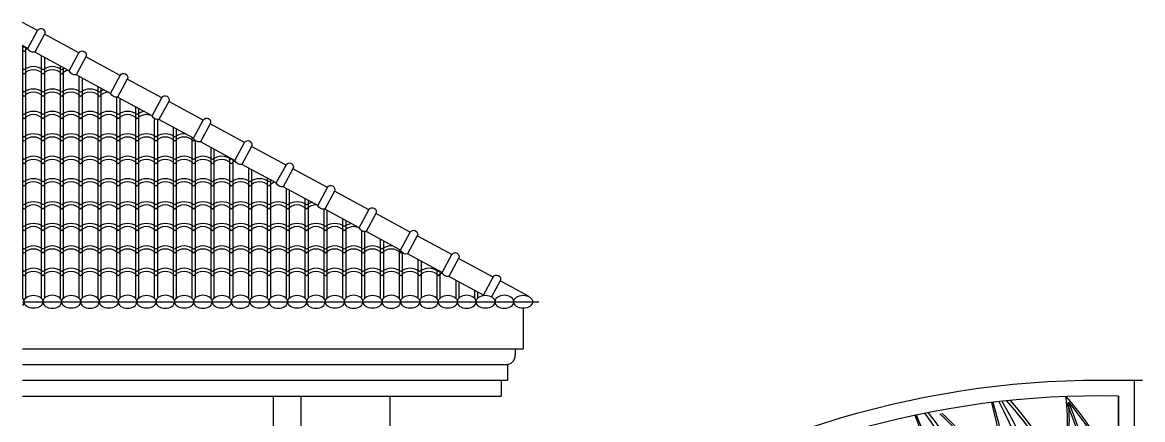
# Model space of a CAD drawing. Extents: x -6708 to 51378, y -17661 to 34250.
# Drawn here: x 26054 to 29622, y -2062 to -798 of the extents above; entities that cross this region are included whole.
import ezdxf

# ---------------------------------------------------------------- set-up
doc = ezdxf.new("R2010")
doc.units = 0
doc.header["$LTSCALE"] = 5
doc.header["$MEASUREMENT"] = 0
for name, color, linetype in [('0-BCA', 33, 'CONTINUOUS'), ('0-TEXT', 7, 'CONTINUOUS'), ('1', 1, 'CONTINUOUS')]:
    doc.layers.add(name, color=color, linetype=linetype)

msp = doc.modelspace()

# ---------------------------------------------------------------- linework, layer by layer
at = {"layer": '0-BCA', "color": 11}
for p, q in [((26101.9, -824.2, 0), (26053.9, -798.2, 0)), ((26233.9, -895.5, 0), (26123.9, -836, 0)), ((26071, -881.3, 0), (26053.9, -872.1, 0)), ((26054, -872.1, 0), (26054, -1676, 0)), ((26064, -877.6, 0), (26064, -1676, 0)), ((26203, -952.7, 0), (26093, -893.2, 0)), ((26114, -904.6, 0), (26114, -1676, 0)), ((26124, -910, 0), (26124, -1676, 0)), ((26365.8, -966.8, 0), (26255.9, -907.4, 0)), ((26174, -937, 0), (26174, -1676, 0)), ((26184, -942.4, 0), (26184, -1676, 0)), ((26334.9, -1024, 0), (26225, -964.6, 0)), ((26234, -969.4, 0), (26234, -1676, 0)), ((26244, -974.9, 0), (26244, -1676, 0)), ((26497.8, -1038.1, 0), (26387.8, -978.7, 0)), ((26294, -1001.9, 0), (26294, -1676, 0)), ((26304, -1007.3, 0), (26304, -1676, 0)), ((26354, -1036.2, 0), (26354, -1676, 0)), ((26466.9, -1095.3, 0), (26356.9, -1035.9, 0)), ((26364, -1039.7, 0), (26364, -1676, 0)), ((26414, -1066.7, 0), (26414, -1676, 0)), ((26629.7, -1109.5, 0), (26519.8, -1050, 0)), ((26424, -1072.1, 0), (26424, -1676, 0)), ((26474, -1104.2, 0), (26474, -1676, 0)), ((26484, -1107.6, 0), (26484, -1676, 0)), ((26598.8, -1166.7, 0), (26488.9, -1107.2, 0)), ((26534, -1131.6, 0), (26534, -1676, 0)), ((26544, -1137, 0), (26544, -1676, 0)), ((26761.7, -1180.8, 0), (26651.7, -1121.4, 0)), ((26594, -1164, 0), (26594, -1676, 0)), ((26604, -1174, 0), (26604, -1676, 0)), ((26730.8, -1238, 0), (26620.8, -1178.5, 0)), ((26654, -1196.5, 0), (26654, -1676, 0)), ((26664, -1201.9, 0), (26664, -1676, 0)), ((26893.7, -1252.1, 0), (26783.7, -1192.7, 0)), ((26714, -1228.9, 0), (26714, -1676, 0)), ((26724, -1234.3, 0), (26724, -1676, 0)), ((26862.7, -1309.3, 0), (26752.8, -1249.9, 0)), ((26774, -1261.3, 0), (26774, -1676, 0)), ((26784, -1266.7, 0), (26784, -1676, 0)), ((27025.6, -1323.5, 0), (26915.6, -1264, 0)), ((26834, -1293.8, 0), (26834, -1676, 0)), ((26844, -1299.2, 0), (26844, -1676, 0)), ((26994.7, -1380.6, 0), (26884.7, -1321.2, 0)), ((26894, -1326.2, 0), (26894, -1676, 0)), ((26904, -1331.6, 0), (26904, -1676, 0)), ((27157.6, -1394.8, 0), (27047.6, -1335.3, 0)), ((26954, -1358.6, 0), (26954, -1676, 0)), ((26964, -1364, 0), (26964, -1676, 0)), ((27014, -1392.9, 0), (27014, -1676, 0)), ((27126.7, -1452, 0), (27016.7, -1392.5, 0)), ((27024, -1396.5, 0), (27024, -1676, 0)), ((27074, -1423.5, 0), (27074, -1676, 0)), ((27289.5, -1466.1, 0), (27179.6, -1406.7, 0)), ((27084, -1428.9, 0), (27084, -1676, 0)), ((27134, -1461, 0), (27134, -1676, 0)), ((27144, -1464.2, 0), (27144, -1676, 0)), ((27258.6, -1523.3, 0), (27148.7, -1463.9, 0)), ((27194, -1488.4, 0), (27194, -1676, 0)), ((27204, -1493.8, 0), (27204, -1676, 0)), ((27421.5, -1537.4, 0), (27311.5, -1478, 0)), ((27254, -1520.8, 0), (27254, -1676, 0)), ((27264, -1530.8, 0), (27264, -1676, 0)), ((27390.6, -1594.6, 0), (27280.6, -1535.2, 0)), ((27314, -1553.2, 0), (27314, -1676, 0)), ((27324, -1558.6, 0), (27324, -1676, 0)), ((27553.4, -1608.8, 0), (27443.5, -1549.3, 0)), ((27374, -1585.7, 0), (27374, -1676, 0)), ((27384, -1591.1, 0), (27384, -1676, 0)), ((27522.5, -1665.9, 0), (27412.6, -1606.5, 0)), ((27434, -1618.1, 0), (27434, -1676, 0)), ((27444, -1623.5, 0), (27444, -1676, 0)), ((27665.9, -1669.6, 0), (27575.4, -1620.7, 0)), ((27494, -1650.5, 0), (27494, -1676, 0)), ((27504, -1655.9, 0), (27504, -1676, 0)), ((27665.6, -1670.2, 0), (27665.9, -1669.6, 0))]:
    msp.add_line(p, q, dxfattribs=at)
at = {"layer": '0-BCA'}
for p, q in [((26053.9, -1687.4, 0), (27699, -1687.4, 0)), ((26852.8, -1987.4), (26852.8, -2537.4)), ((26941.2, -1987.4), (26941.2, -2537.4)), ((27224, -1987.4, 0), (27224, -2537.4, 0))]:
    msp.add_line(p, q, dxfattribs=at)
at = {"layer": '0-BCA', "color": 2}
for p, q in [((27649, -1708.2, 0), (27649, -1837.4, 0)), ((26053.9, -1837.4, 0), (27649, -1837.4, 0)), ((27624, -1837.4, 0), (27624, -1857.4, 0)), ((26053.9, -1887.4, 0), (27594, -1887.4, 0)), ((27599, -1887.4, 0), (27599, -1937.4, 0)), ((26053.9, -1937.4, 0), (27599, -1937.4, 0)), ((27579, -1937.4, 0), (27579, -1987.4, 0)), ((26053.9, -1987.4, 0), (27579, -1987.4, 0))]:
    msp.add_line(p, q, dxfattribs=at)
at = {"layer": '0-BCA', "color": 3}
for p, q in [((29545.2, -1937.4), (29595.2, -1937.4)), ((29545.2, -1937.4), (29595.2, -1937.4)), ((29595.2, -1937.4), (29595.2, -4437.4)), ((29545.2, -1987.5), (29545.2, -4387.4)), ((29545.2, -1987.5), (29545.2, -4387.4)), ((29545.2, -1987.5), (29545.2, -4387.4))]:
    msp.add_line(p, q, dxfattribs=at)
at = {"layer": '0-BCA', "color": 11, "elevation": 0}
for points in [[(26071, -881.3), (26101.9, -824.2, -1), (26123.9, -836), (26093, -893.2, -0.360373)], [(26203, -952.7), (26233.9, -895.5, -1), (26255.9, -907.4), (26225, -964.6, -0.360373)], [(26334.9, -1024), (26365.8, -966.8, -1), (26387.8, -978.7), (26356.9, -1035.9, -0.360373)], [(26466.9, -1095.3), (26497.8, -1038.1, -1), (26519.8, -1050), (26488.9, -1107.2, -0.360373)], [(26598.8, -1166.7), (26629.7, -1109.5, -1), (26651.7, -1121.4), (26620.8, -1178.5, -0.360373)], [(26730.8, -1238), (26761.7, -1180.8, -1), (26783.7, -1192.7), (26752.8, -1249.9, -0.360373)], [(26862.7, -1309.3), (26893.7, -1252.1, -1), (26915.6, -1264), (26884.7, -1321.2, -0.360373)], [(26994.7, -1380.6), (27025.6, -1323.5, -1), (27047.6, -1335.3), (27016.7, -1392.5, -0.360373)], [(27126.7, -1452), (27157.6, -1394.8, -1), (27179.6, -1406.7), (27148.7, -1463.9, -0.360373)], [(27258.6, -1523.3), (27289.5, -1466.1, -1), (27311.5, -1478), (27280.6, -1535.2, -0.360373)], [(27390.6, -1594.6), (27421.5, -1537.4, -1), (27443.5, -1549.3), (27412.6, -1606.5, -0.360373)]]:
    msp.add_lwpolyline(points, format="xyb", close=True, dxfattribs=at)
msp.add_lwpolyline([(27523.1, -1667.1, -0.016626), (27522.5, -1665.9), (27553.4, -1608.8, -1), (27575.4, -1620.7), (27548, -1671.4)], format="xyb", dxfattribs=at)
at = {"layer": '0-BCA', "color": 3}
for points in [[(27858.7, -2762.4), (27858.7, -2437.4, -0.155566), (29545.2, -1937.4, -0.155566)], [(27908.7, -2464.1), (27908.7, -4386.9), (29544.7, -4386.9), (29545.2, -1987.5, 0.153284), (27908.7, -2464.1, 3.305213)]]:
    msp.add_lwpolyline(points, format="xyb", dxfattribs=at)
at = {"layer": '0-BCA', "color": 11}
for centre, radius, start, end in [((26029, -917.5, 0), 49.9, 53.0102, 60.0924), ((26029, -917.5, 0), 39.9, 41.1826, 51.414), ((26089, -917.5, 0), 49.9, 123.8146, 126.9898), ((26089, -917.5, 0), 39.9, 116.5075, 138.8174), ((26029, -988.8, 0), 49.9, 53.0102, 60.0924), ((26029, -988.8, 0), 39.9, 41.1826, 51.414), ((26089, -988.8, 0), 49.9, 53.0102, 126.9898), ((26089, -988.8, 0), 39.9, 41.1826, 138.8174), ((26149, -988.8, 0), 49.9, 53.0102, 126.9898), ((26149, -988.8, 0), 39.9, 41.1826, 138.8174), ((26209, -988.8, 0), 49.9, 116.136, 126.9898), ((26209, -988.8, 0), 39.9, 105.0657, 138.8174), ((26029, -1060.2, 0), 49.9, 53.0102, 60.0924), ((26029, -1060.2, 0), 39.9, 41.1826, 51.414), ((26089, -1060.2, 0), 49.9, 53.0102, 126.9898), ((26089, -1060.2, 0), 39.9, 41.1826, 138.8174), ((26149, -1060.2, 0), 49.9, 53.0102, 126.9898), ((26149, -1060.2, 0), 39.9, 41.1826, 138.8174), ((26209, -1060.2, 0), 49.9, 53.0102, 126.9898), ((26209, -1060.2, 0), 39.9, 41.1826, 138.8174), ((26269, -1060.2, 0), 49.9, 53.0102, 126.9898), ((26269, -1060.2, 0), 39.9, 41.1826, 138.8174), ((26329, -1060.2, 0), 49.9, 107.6344, 126.9898), ((26329, -1060.2, 0), 39.9, 91.3225, 138.8174), ((26029, -1131.5, 0), 49.9, 53.0102, 60.0924), ((26029, -1131.5, 0), 39.9, 41.1826, 51.414), ((26089, -1131.5, 0), 49.9, 53.0102, 126.9898), ((26089, -1131.5, 0), 39.9, 41.1826, 138.8174), ((26149, -1131.5, 0), 49.9, 53.0102, 126.9898), ((26149, -1131.5, 0), 39.9, 41.1826, 138.8174), ((26209, -1131.5, 0), 49.9, 53.0102, 126.9898), ((26209, -1131.5, 0), 39.9, 41.1826, 138.8174), ((26269, -1131.5, 0), 49.9, 53.0102, 126.9898), ((26269, -1131.5, 0), 39.9, 41.1826, 138.8174), ((26329, -1131.5, 0), 49.9, 53.0102, 126.9898), ((26329, -1131.5, 0), 39.9, 41.1826, 138.8174), ((26389, -1131.5, 0), 49.9, 53.0102, 126.9898), ((26389, -1131.5, 0), 39.9, 41.1826, 138.8174), ((26449, -1131.5, 0), 49.9, 97.6733, 126.9898), ((26449, -1131.5, 0), 39.9, 62.8982, 138.8174), ((26029, -1202.8, 0), 49.9, 53.0102, 60.0924), ((26029, -1202.8, 0), 39.9, 41.1826, 51.414), ((26089, -1202.8, 0), 49.9, 53.0102, 126.9898), ((26089, -1202.8, 0), 39.9, 41.1826, 138.8174), ((26149, -1202.8, 0), 49.9, 53.0102, 126.9898), ((26149, -1202.8, 0), 39.9, 41.1826, 138.8174), ((26209, -1202.8, 0), 49.9, 53.0102, 126.9898), ((26209, -1202.8, 0), 39.9, 41.1826, 138.8174), ((26269, -1202.8, 0), 49.9, 53.0102, 126.9898), ((26269, -1202.8, 0), 39.9, 41.1826, 138.8174), ((26329, -1202.8, 0), 49.9, 53.0102, 126.9898), ((26329, -1202.8, 0), 39.9, 41.1826, 138.8174), ((26389, -1202.8, 0), 49.9, 53.0102, 126.9898), ((26389, -1202.8, 0), 39.9, 41.1826, 138.8174), ((26449, -1202.8, 0), 49.9, 53.0102, 126.9898), ((26449, -1202.8, 0), 39.9, 41.1826, 138.8174), ((26509, -1202.8, 0), 49.9, 53.0102, 126.9898), ((26509, -1202.8, 0), 39.9, 41.1826, 138.8174), ((26569, -1202.8, 0), 49.9, 84.3337, 126.9898), ((26569, -1202.8, 0), 39.9, 41.1826, 138.8174), ((26629, -1202.8, 0), 39.9, 131.1484, 138.8174), ((26029, -1274.1, 0), 49.9, 53.0102, 60.0924), ((26029, -1274.1, 0), 39.9, 41.1826, 51.414), ((26089, -1274.1, 0), 49.9, 53.0102, 126.9898), ((26089, -1274.1, 0), 39.9, 41.1826, 138.8174), ((26149, -1274.1, 0), 49.9, 53.0102, 126.9898), ((26149, -1274.1, 0), 39.9, 41.1826, 138.8174), ((26209, -1274.1, 0), 49.9, 53.0102, 126.9898), ((26209, -1274.1, 0), 39.9, 41.1826, 138.8174), ((26269, -1274.1, 0), 49.9, 53.0102, 126.9898), ((26269, -1274.1, 0), 39.9, 41.1826, 138.8174), ((26329, -1274.1, 0), 49.9, 53.0102, 126.9898), ((26329, -1274.1, 0), 39.9, 41.1826, 138.8174), ((26389, -1274.1, 0), 49.9, 53.0102, 126.9898), ((26389, -1274.1, 0), 39.9, 41.1826, 138.8174), ((26449, -1274.1, 0), 49.9, 53.0102, 126.9898), ((26449, -1274.1, 0), 39.9, 41.1826, 138.8174), ((26509, -1274.1, 0), 49.9, 53.0102, 126.9898), ((26509, -1274.1, 0), 39.9, 41.1826, 138.8174), ((26569, -1274.1, 0), 49.9, 53.0102, 126.9898), ((26569, -1274.1, 0), 39.9, 41.1826, 138.8174), ((26629, -1274.1, 0), 49.9, 53.0102, 126.9898), ((26629, -1274.1, 0), 39.9, 41.1826, 138.8174), ((26689, -1274.1, 0), 49.9, 53.0102, 126.9898), ((26689, -1274.1, 0), 39.9, 41.1826, 138.8174), ((26749, -1274.1, 0), 49.9, 123.9505, 126.9898), ((26749, -1274.1, 0), 39.9, 116.7978, 138.8174), ((26029, -1345.5, 0), 49.9, 53.0102, 60.0924), ((26029, -1345.5, 0), 39.9, 41.1826, 51.414), ((26089, -1345.5, 0), 49.9, 53.0102, 126.9898), ((26089, -1345.5, 0), 39.9, 41.1826, 138.8174), ((26149, -1345.5, 0), 49.9, 53.0102, 126.9898), ((26149, -1345.5, 0), 39.9, 41.1826, 138.8174), ((26209, -1345.5, 0), 49.9, 53.0102, 126.9898), ((26209, -1345.5, 0), 39.9, 41.1826, 138.8174), ((26269, -1345.5, 0), 49.9, 53.0102, 126.9898), ((26269, -1345.5, 0), 39.9, 41.1826, 138.8174), ((26329, -1345.5, 0), 49.9, 53.0102, 126.9898), ((26329, -1345.5, 0), 39.9, 41.1826, 138.8174), ((26389, -1345.5, 0), 49.9, 53.0102, 126.9898), ((26389, -1345.5, 0), 39.9, 41.1826, 138.8174), ((26449, -1345.5, 0), 49.9, 53.0102, 126.9898), ((26449, -1345.5, 0), 39.9, 41.1826, 138.8174), ((26509, -1345.5, 0), 49.9, 53.0102, 126.9898), ((26509, -1345.5, 0), 39.9, 41.1826, 138.8174), ((26569, -1345.5, 0), 49.9, 53.0102, 126.9898), ((26569, -1345.5, 0), 39.9, 41.1826, 138.8174), ((26629, -1345.5, 0), 49.9, 53.0102, 126.9898), ((26629, -1345.5, 0), 39.9, 41.1826, 138.8174), ((26689, -1345.5, 0), 49.9, 53.0102, 126.9898), ((26689, -1345.5, 0), 39.9, 41.1826, 138.8174), ((26749, -1345.5, 0), 49.9, 53.0102, 126.9898), ((26749, -1345.5, 0), 39.9, 41.1826, 138.8174), ((26809, -1345.5, 0), 49.9, 53.0102, 126.9898), ((26809, -1345.5, 0), 39.9, 41.1826, 138.8174), ((26869, -1345.5, 0), 49.9, 116.2835, 126.9898), ((26869, -1345.5, 0), 39.9, 105.284, 138.8174), ((26029, -1419.1, 0), 49.9, 53.0102, 60.0924), ((26029, -1419.1, 0), 39.9, 41.1826, 51.414), ((26089, -1419.1, 0), 49.9, 53.0102, 126.9898), ((26089, -1419.1, 0), 39.9, 41.1826, 138.8174), ((26149, -1419.1, 0), 49.9, 53.0102, 126.9898), ((26149, -1419.1, 0), 39.9, 41.1826, 138.8174), ((26209, -1419.1, 0), 49.9, 53.0102, 126.9898), ((26209, -1419.1, 0), 39.9, 41.1826, 138.8174), ((26269, -1419.1, 0), 49.9, 53.0102, 126.9898), ((26269, -1419.1, 0), 39.9, 41.1826, 138.8174), ((26329, -1419.1, 0), 49.9, 53.0102, 126.9898), ((26329, -1419.1, 0), 39.9, 41.1826, 138.8174), ((26389, -1419.1, 0), 49.9, 53.0102, 126.9898), ((26389, -1419.1, 0), 39.9, 41.1826, 138.8174), ((26449, -1419.1, 0), 49.9, 53.0102, 126.9898), ((26449, -1419.1, 0), 39.9, 41.1826, 138.8174), ((26509, -1419.1, 0), 49.9, 53.0102, 126.9898), ((26509, -1419.1, 0), 39.9, 41.1826, 138.8174), ((26569, -1419.1, 0), 49.9, 53.0102, 126.9898), ((26569, -1419.1, 0), 39.9, 41.1826, 138.8174), ((26629, -1419.1, 0), 49.9, 53.0102, 126.9898), ((26629, -1419.1, 0), 39.9, 41.1826, 138.8174), ((26689, -1419.1, 0), 49.9, 53.0102, 126.9898), ((26689, -1419.1, 0), 39.9, 41.1826, 138.8174), ((26749, -1419.1, 0), 49.9, 53.0102, 126.9898), ((26749, -1419.1, 0), 39.9, 41.1826, 138.8174), ((26809, -1419.1, 0), 49.9, 53.0102, 126.9898), ((26809, -1419.1, 0), 39.9, 41.1826, 138.8174), ((26869, -1419.1, 0), 49.9, 53.0102, 126.9898), ((26869, -1419.1, 0), 39.9, 41.1826, 138.8174), ((26929, -1419.1, 0), 49.9, 53.0102, 126.9898), ((26929, -1419.1, 0), 39.9, 41.1826, 138.8174), ((26989, -1419.1, 0), 49.9, 104.4256, 126.9898), ((26989, -1419.1, 0), 39.9, 85.0399, 138.8174), ((26029, -1488.1, 0), 49.9, 53.0102, 60.0924), ((26029, -1488.1, 0), 39.9, 41.1826, 51.414), ((26089, -1488.1, 0), 49.9, 53.0102, 126.9898), ((26089, -1488.1, 0), 39.9, 41.1826, 138.8174), ((26149, -1488.1, 0), 49.9, 53.0102, 126.9898), ((26149, -1488.1, 0), 39.9, 41.1826, 138.8174), ((26209, -1488.1, 0), 49.9, 53.0102, 126.9898), ((26209, -1488.1, 0), 39.9, 41.1826, 138.8174), ((26269, -1488.1, 0), 49.9, 53.0102, 126.9898), ((26269, -1488.1, 0), 39.9, 41.1826, 138.8174), ((26329, -1488.1, 0), 49.9, 53.0102, 126.9898), ((26329, -1488.1, 0), 39.9, 41.1826, 138.8174), ((26389, -1488.1, 0), 49.9, 53.0102, 126.9898), ((26389, -1488.1, 0), 39.9, 41.1826, 138.8174), ((26449, -1488.1, 0), 49.9, 53.0102, 126.9898), ((26449, -1488.1, 0), 39.9, 41.1826, 138.8174), ((26509, -1488.1, 0), 49.9, 53.0102, 126.9898), ((26509, -1488.1, 0), 39.9, 41.1826, 138.8174), ((26569, -1488.1, 0), 49.9, 53.0102, 126.9898), ((26569, -1488.1, 0), 39.9, 41.1826, 138.8174), ((26629, -1488.1, 0), 49.9, 53.0102, 126.9898), ((26629, -1488.1, 0), 39.9, 41.1826, 138.8174), ((26689, -1488.1, 0), 49.9, 53.0102, 126.9898), ((26689, -1488.1, 0), 39.9, 41.1826, 138.8174), ((26749, -1488.1, 0), 49.9, 53.0102, 126.9898), ((26749, -1488.1, 0), 39.9, 41.1826, 138.8174), ((26809, -1488.1, 0), 49.9, 53.0102, 126.9898), ((26809, -1488.1, 0), 39.9, 41.1826, 138.8174), ((26869, -1488.1, 0), 49.9, 53.0102, 126.9898), ((26869, -1488.1, 0), 39.9, 41.1826, 138.8174), ((26929, -1488.1, 0), 49.9, 53.0102, 126.9898), ((26929, -1488.1, 0), 39.9, 41.1826, 138.8174), ((26989, -1488.1, 0), 49.9, 53.0102, 126.9898), ((26989, -1488.1, 0), 39.9, 41.1826, 138.8174), ((27049, -1488.1, 0), 49.9, 53.0102, 126.9898), ((27049, -1488.1, 0), 39.9, 41.1826, 138.8174), ((27109, -1488.1, 0), 49.9, 97.8771, 126.9898), ((27109, -1488.1, 0), 39.9, 63.3554, 138.8174), ((26029, -1559.4, 0), 49.9, 53.0102, 60.0924), ((26029, -1559.4, 0), 39.9, 41.1826, 51.414), ((26089, -1559.4, 0), 49.9, 53.0102, 126.9898), ((26089, -1559.4, 0), 39.9, 41.1826, 138.8174), ((26149, -1559.4, 0), 49.9, 53.0102, 126.9898), ((26149, -1559.4, 0), 39.9, 41.1826, 138.8174), ((26209, -1559.4, 0), 49.9, 53.0102, 126.9898), ((26209, -1559.4, 0), 39.9, 41.1826, 138.8174), ((26269, -1559.4, 0), 49.9, 53.0102, 126.9898), ((26269, -1559.4, 0), 39.9, 41.1826, 138.8174), ((26329, -1559.4, 0), 49.9, 53.0102, 126.9898), ((26329, -1559.4, 0), 39.9, 41.1826, 138.8174), ((26389, -1559.4, 0), 49.9, 53.0102, 126.9898), ((26389, -1559.4, 0), 39.9, 41.1826, 138.8174), ((26449, -1559.4, 0), 49.9, 53.0102, 126.9898), ((26449, -1559.4, 0), 39.9, 41.1826, 138.8174), ((26509, -1559.4, 0), 49.9, 53.0102, 126.9898), ((26509, -1559.4, 0), 39.9, 41.1826, 138.8174), ((26569, -1559.4, 0), 49.9, 53.0102, 126.9898), ((26569, -1559.4, 0), 39.9, 41.1826, 138.8174), ((26629, -1559.4, 0), 49.9, 53.0102, 126.9898), ((26629, -1559.4, 0), 39.9, 41.1826, 138.8174), ((26689, -1559.4, 0), 49.9, 53.0102, 126.9898), ((26689, -1559.4, 0), 39.9, 41.1826, 138.8174), ((26749, -1559.4, 0), 49.9, 53.0102, 126.9898), ((26749, -1559.4, 0), 39.9, 41.1826, 138.8174), ((26809, -1559.4, 0), 49.9, 53.0102, 126.9898), ((26809, -1559.4, 0), 39.9, 41.1826, 138.8174), ((26869, -1559.4, 0), 49.9, 53.0102, 126.9898), ((26869, -1559.4, 0), 39.9, 41.1826, 138.8174), ((26929, -1559.4, 0), 49.9, 53.0102, 126.9898), ((26929, -1559.4, 0), 39.9, 41.1826, 138.8174), ((26989, -1559.4, 0), 49.9, 53.0102, 126.9898), ((26989, -1559.4, 0), 39.9, 41.1826, 138.8174), ((27049, -1559.4, 0), 49.9, 53.0102, 126.9898), ((27049, -1559.4, 0), 39.9, 41.1826, 138.8174), ((27109, -1559.4, 0), 49.9, 53.0102, 126.9898), ((27109, -1559.4, 0), 39.9, 41.1826, 138.8174), ((27169, -1559.4, 0), 49.9, 53.0102, 126.9898), ((27169, -1559.4, 0), 39.9, 41.1826, 138.8174), ((27229, -1559.4, 0), 49.9, 84.643, 126.9898), ((27229, -1559.4, 0), 39.9, 41.1826, 138.8174), ((27289, -1559.4, 0), 39.9, 131.3776, 138.8174), ((26029, -1630.8, 0), 49.9, 53.0102, 60.0924), ((26029, -1630.8, 0), 39.9, 41.1826, 51.414), ((26089, -1630.8, 0), 49.9, 53.0102, 126.9898), ((26089, -1630.8, 0), 39.9, 41.1826, 138.8174), ((26149, -1630.8, 0), 49.9, 53.0102, 126.9898), ((26149, -1630.8, 0), 39.9, 41.1826, 138.8174), ((26209, -1630.8, 0), 49.9, 53.0102, 126.9898), ((26209, -1630.8, 0), 39.9, 41.1826, 138.8174), ((26269, -1630.8, 0), 49.9, 53.0102, 126.9898), ((26269, -1630.8, 0), 39.9, 41.1826, 138.8174), ((26329, -1630.8, 0), 49.9, 53.0102, 126.9898), ((26329, -1630.8, 0), 39.9, 41.1826, 138.8174), ((26389, -1630.8, 0), 49.9, 53.0102, 126.9898), ((26389, -1630.8, 0), 39.9, 41.1826, 138.8174), ((26449, -1630.8, 0), 49.9, 53.0102, 126.9898), ((26449, -1630.8, 0), 39.9, 41.1826, 138.8174), ((26509, -1630.8, 0), 49.9, 53.0102, 126.9898), ((26509, -1630.8, 0), 39.9, 41.1826, 138.8174), ((26569, -1630.8, 0), 49.9, 53.0102, 126.9898), ((26569, -1630.8, 0), 39.9, 41.1826, 138.8174), ((26629, -1630.8, 0), 49.9, 53.0102, 126.9898), ((26629, -1630.8, 0), 39.9, 41.1826, 138.8174), ((26689, -1630.8, 0), 49.9, 53.0102, 126.9898), ((26689, -1630.8, 0), 39.9, 41.1826, 138.8174), ((26749, -1630.8, 0), 49.9, 53.0102, 126.9898), ((26749, -1630.8, 0), 39.9, 41.1826, 138.8174), ((26809, -1630.8, 0), 49.9, 53.0102, 126.9898), ((26809, -1630.8, 0), 39.9, 41.1826, 138.8174), ((26869, -1630.8, 0), 49.9, 53.0102, 126.9898), ((26869, -1630.8, 0), 39.9, 41.1826, 138.8174), ((26929, -1630.8, 0), 49.9, 53.0102, 126.9898), ((26929, -1630.8, 0), 39.9, 41.1826, 138.8174), ((26989, -1630.8, 0), 49.9, 53.0102, 126.9898), ((26989, -1630.8, 0), 39.9, 41.1826, 138.8174), ((27049, -1630.8, 0), 49.9, 53.0102, 126.9898), ((27049, -1630.8, 0), 39.9, 41.1826, 138.8174), ((27109, -1630.8, 0), 49.9, 53.0102, 126.9898), ((27109, -1630.8, 0), 39.9, 41.1826, 138.8174), ((27169, -1630.8, 0), 49.9, 53.0102, 126.9898), ((27169, -1630.8, 0), 39.9, 41.1826, 138.8174), ((27229, -1630.8, 0), 49.9, 53.0102, 126.9898), ((27229, -1630.8, 0), 39.9, 41.1826, 138.8174), ((27289, -1630.8, 0), 49.9, 53.0102, 126.9898), ((27289, -1630.8, 0), 39.9, 41.1826, 138.8174), ((27349, -1630.8, 0), 49.9, 53.0102, 126.9898), ((27349, -1630.8, 0), 39.9, 41.1826, 138.8174), ((27409, -1630.8, 0), 49.9, 124.0862, 126.9898), ((27409, -1630.8, 0), 39.9, 117.0873, 138.8174)]:
    msp.add_arc(centre, radius, start, end, dxfattribs=at)
at = {"layer": '0-BCA', "color": 2}
msp.add_arc((27594, -1857.4, 0), 30, 270, 360, dxfattribs=at)
at = {"layer": '0-BCA', "color": 3}
msp.add_arc((29486, -4832.2), 2845.3, 88.8079, 123.6666, dxfattribs=at)
msp.add_arc((29486, -4832.2), 2845.3, 88.8079, 123.6666, dxfattribs=at)
at = {"layer": '0-BCA', "color": 11, "extrusion": (0, 0, -1)}
msp.add_ellipse((26029, -1687.4, 0), major_axis=(30, 0), ratio=0.69084, start_param=5.689159, end_param=6.877211, dxfattribs=at)
at = {"layer": '0-BCA', "color": 11}
for centre in [(26089, -1687.4, 0), (26209, -1687.4, 0), (26329, -1687.4, 0), (26449, -1687.4, 0), (26569, -1687.4, 0), (26689, -1687.4, 0), (26809, -1687.4, 0), (26929, -1687.4, 0), (27049, -1687.4, 0), (27169, -1687.4, 0), (27289, -1687.4, 0), (27409, -1687.4, 0), (27529, -1687.4, 0), (27649, -1687.4, 0)]:
    msp.add_ellipse(centre, major_axis=(-30, 0), ratio=0.69084, dxfattribs=at)
at = {"layer": '0-BCA', "color": 11, "extrusion": (0, 0, -1)}
for centre in [(26149, -1687.4, 0), (26269, -1687.4, 0), (26389, -1687.4, 0), (26509, -1687.4, 0), (26629, -1687.4, 0), (26749, -1687.4, 0), (26869, -1687.4, 0), (26989, -1687.4, 0), (27109, -1687.4, 0), (27229, -1687.4, 0), (27349, -1687.4, 0), (27469, -1687.4, 0), (27589, -1687.4, 0)]:
    msp.add_ellipse(centre, major_axis=(30, 0), ratio=0.69084, dxfattribs=at)
at = {"layer": '0-TEXT'}
msp.add_line((29595.2, -1937.4), (29622.2, -1937.4), dxfattribs=at)
at = {"layer": '1', "color": 1}
for points in [[(29360, -2219.6, 0.107845), (29377.6, -1988.9, -0.111928), (29545.2, -2285.7, -0.111928)], [(29364.2, -2226.4, 0.101371), (29385.9, -2007.3, -0.112516), (29545.2, -2307.6, -0.112516)], [(29380.4, -2009.7, -0.096209), (29469.1, -2427.1, -0.096209)], [(29385.9, -2007.3, -0.099405), (29475.2, -2441.2, -0.099405)]]:
    msp.add_lwpolyline(points, format="xyb", dxfattribs=at)
at = {"layer": '1', "color": 1, "elevation": 0}
for points in [[(29140.9, -2007.9, -0.059397), (29208, -2508.7, 0.077848), (29240.4, -2781)], [(29144.9, -2007.4, -0.071186), (29217.2, -2508.9, 0.09297), (29261.2, -2815.3)], [(29164.3, -2005.1, -0.049524), (29370, -2537.1, -0.039798), (29411.2, -2995.3)], [(29173.6, -2004, -0.076808), (29385.2, -2535.1, -0.034307), (29426.1, -2947)], [(29188.7, -2002.4, -0.092879), (29505.7, -2543.5, -0.081273), (29529.7, -2763.3)], [(29200.1, -2001.2, -0.092326), (29514.7, -2541.5, -0.07266), (29539.8, -2751.3)], [(28896.1, -2048.7, -0.047494), (28976.5, -2301.2, 0.185183), (29185.8, -2660.4)], [(28900.7, -2047.7, -0.056803), (28982.4, -2300.2, 0.188148), (29183.7, -2645.6)], [(28927.7, -2042.2, -0.039773), (29084.2, -2298.5, -0.061448), (29196.9, -2749)], [(28938.4, -2040, -0.061144), (29093.7, -2295.3, -0.061762), (29210.7, -2767.9)], [(28976.5, -2044.5, -0.069869), (29172.2, -2285.1, -0.041245), (29200.1, -2353.5)], [(28982.3, -2041.5, -0.069708), (29177.7, -2282.6, -0.026309), (29197.8, -2328.8)]]:
    msp.add_lwpolyline(points, format="xyb", dxfattribs=at)

doc.saveas('drawing.dxf')
